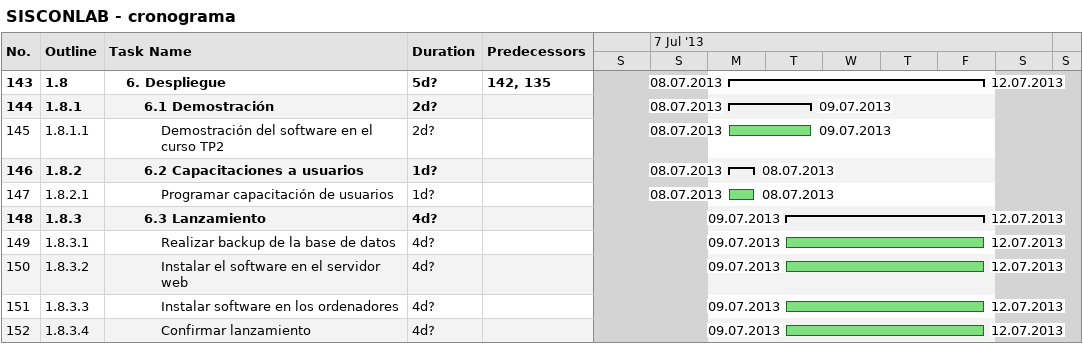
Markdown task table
SISCONLAB - cronograma

| ID | WBS | Task | Duration | Start | Finish | Predecessors |
|---|---|---|---|---|---|---|
| 143 | 1.8 | **6. Despliegue** | 5d? | 2013-07-08 | 2013-07-12 | 142, 135 |
| 144 | 1.8.1 | **6.1 Demostración** | 2d? | 2013-07-08 | 2013-07-09 |  |
| 145 | 1.8.1.1 | Demostración del software en el curso TP2 | 2d? | 2013-07-08 | 2013-07-09 |  |
| 146 | 1.8.2 | **6.2 Capacitaciones a usuarios** | 1d? | 2013-07-08 | 2013-07-08 |  |
| 147 | 1.8.2.1 | Programar capacitación de usuarios | 1d? | 2013-07-08 | 2013-07-08 |  |
| 148 | 1.8.3 | **6.3 Lanzamiento** | 4d? | 2013-07-09 | 2013-07-12 |  |
| 149 | 1.8.3.1 | Realizar backup de la base de datos | 4d? | 2013-07-09 | 2013-07-12 |  |
| 150 | 1.8.3.2 | Instalar el software en el servidor web | 4d? | 2013-07-09 | 2013-07-12 |  |
| 151 | 1.8.3.3 | Instalar software en los ordenadores | 4d? | 2013-07-09 | 2013-07-12 |  |
| 152 | 1.8.3.4 | Confirmar lanzamiento | 4d? | 2013-07-09 | 2013-07-12 |  |
